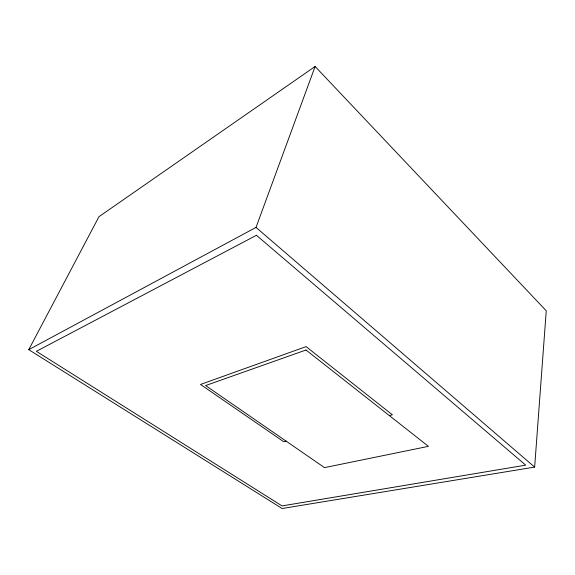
<?xml version="1.0" encoding="UTF-8"?>
<svg xmlns="http://www.w3.org/2000/svg" width="575" height="575" viewBox="0 0 575 575"><rect width="100%" height="100%" fill="white"/><g stroke="black" fill="none" stroke-linecap="round" stroke-linejoin="round"><path stroke-width="0.86" d="M534.649 467.094L546.25 310.787L315.114 66.484L98.965 216.696L28.75 349.665L282.102 508.516L534.649 467.094L256.019 227.412L28.75 349.665M256.019 227.412L315.114 66.484M286.163 441.154L283.77 441.751L200.51 384.452L306.094 346.624L392.387 414.805L389.311 415.567M256.436 235.29L36.383 351.325L282.045 505.914L525.715 465.146L256.436 235.29M305.993 350.01L205.606 385.552L324.508 467.626L428.425 446.344L305.993 350.01"/></g></svg>
